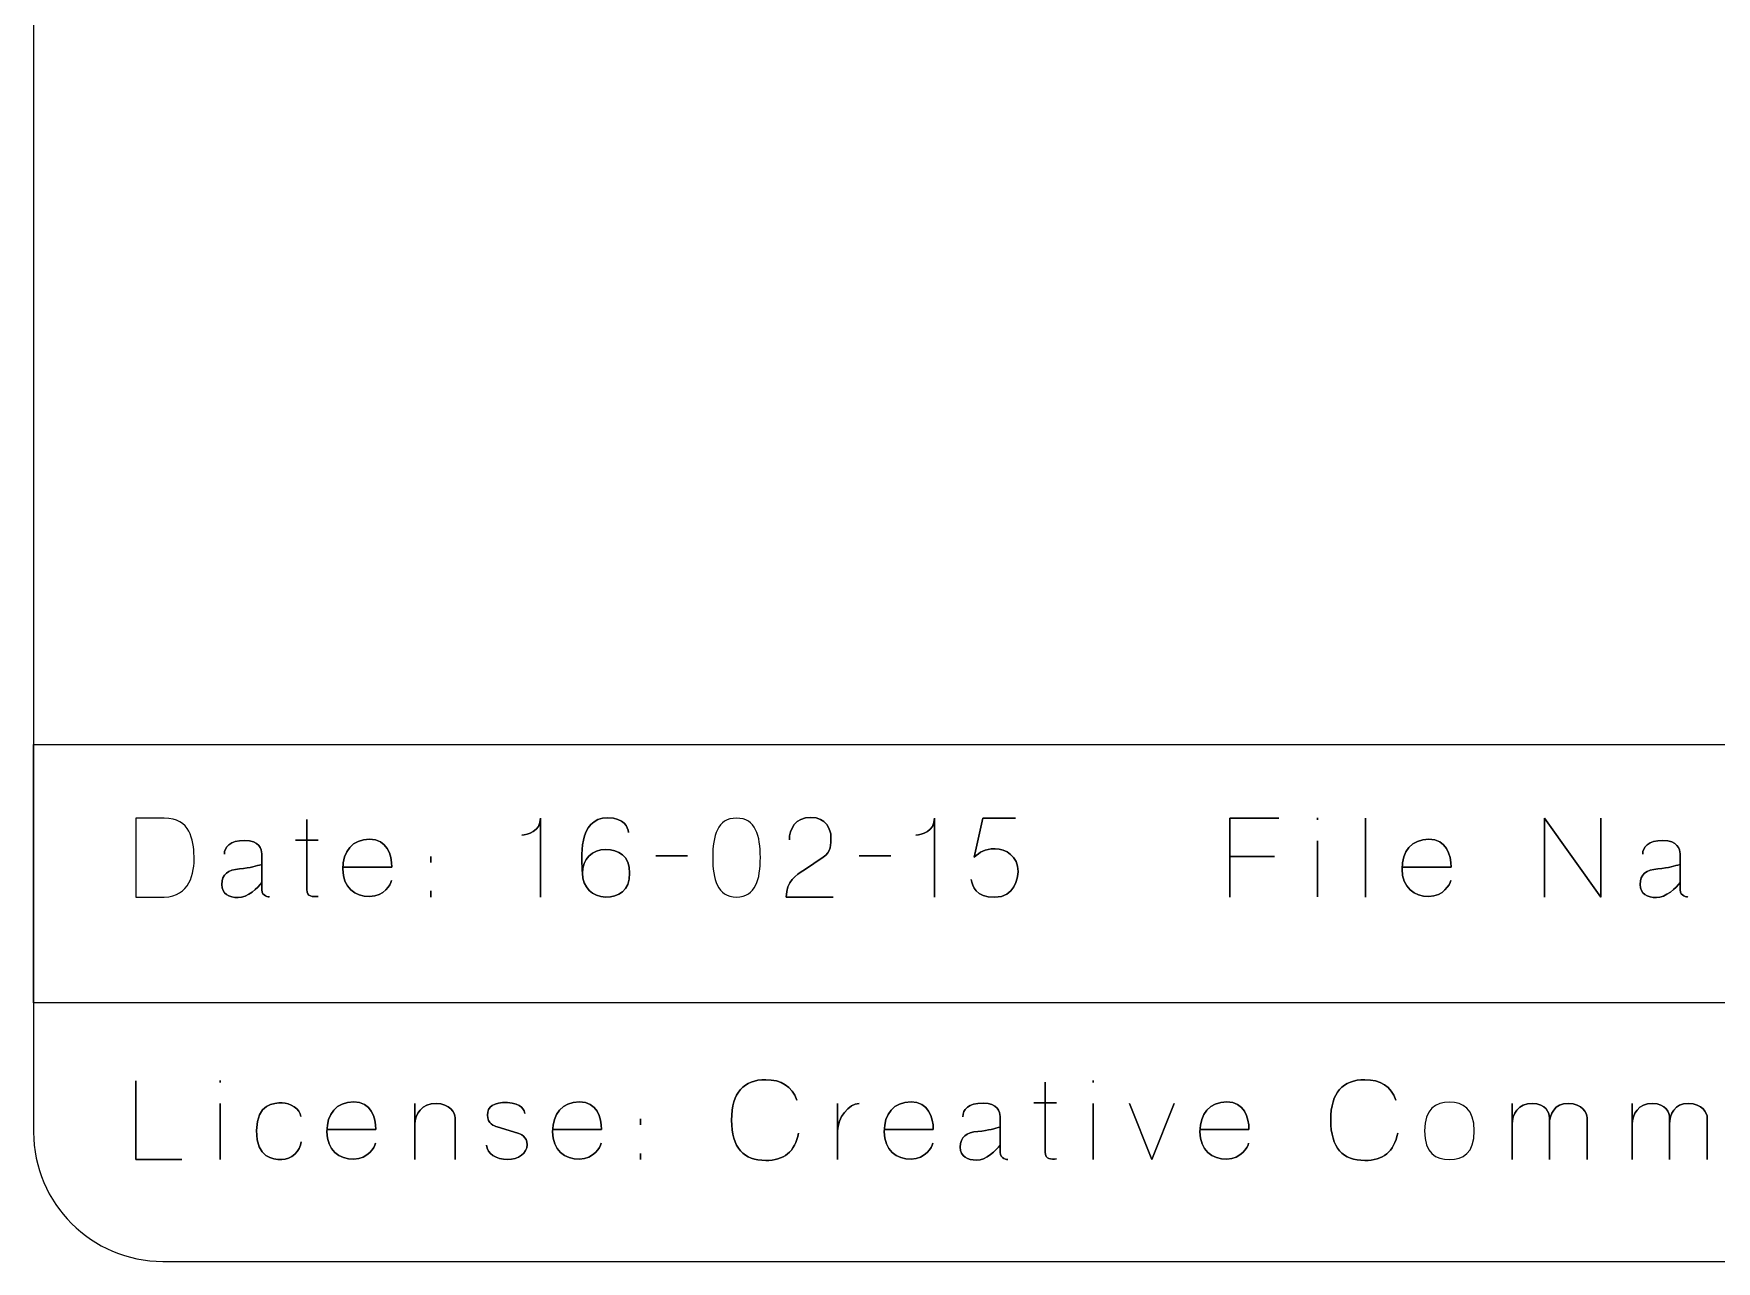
# Model space of a CAD drawing. Extents: x 15 to 785, y -585 to -15.
# Drawn here: x 15 to 210.3, y -585 to -442.5 of the extents above; entities that cross this region are included whole.
import ezdxf

# ---------------------------------------------------------------- set-up
doc = ezdxf.new("R2010")
doc.units = 0
doc.header["$MEASUREMENT"] = 0
doc.layers.add('LAYER_1', color=7, linetype='CONTINUOUS')

# ---------------------------------------------------------------- blocks, each defined once
blk = doc.blocks.new('BLOCK_2')
at = {"layer": 'LAYER_1', "color": 250}
blk.add_lwpolyline([(785, -555), (15, -555), (15, -525), (785, -525), (785, -555)], dxfattribs=at)
blk.add_open_spline([(785, -570), (785, -578.28), (778.28, -585), (770, -585), (770, -585), (30, -585), (30, -585), (21.72, -585), (15, -578.28), (15, -570), (15, -570), (15, -30), (15, -30), (15, -21.72), (21.72, -15), (30, -15), (30, -15), (770, -15), (770, -15), (778.28, -15), (785, -21.72), (785, -30), (785, -30), (785, -570), (785, -570)], degree=3, knots=[0, 0, 0, 0, 1, 1, 1, 2, 2, 2, 3, 3, 3, 4, 4, 4, 5, 5, 5, 6, 6, 6, 7, 7, 7, 8, 8, 8, 8], dxfattribs=at)
blk = doc.blocks.new('BLOCK_3')
at = {"layer": 'LAYER_1', "color": 30}
for points, knots in [([(26.86, -542.71), (26.86, -542.71), (26.86, -533.55), (26.86, -533.55), (26.86, -533.55), (30.16, -533.55), (30.16, -533.55), (33.19, -533.55), (33.55, -536.09), (33.63, -537.99), (33.71, -539.9), (33.06, -542.71), (30.16, -542.71), (30.16, -542.71), (26.86, -542.71), (26.86, -542.71)], [0, 0, 0, 0, 1, 1, 1, 2, 2, 2, 3, 3, 3, 4, 4, 4, 5, 5, 5, 5]), ([(26.86, -542.71), (26.86, -542.71), (26.86, -533.55), (26.86, -533.55), (26.86, -533.55), (30.16, -533.55), (30.16, -533.55), (33.19, -533.55), (33.55, -536.09), (33.63, -537.99), (33.71, -539.9), (33.06, -542.71), (30.16, -542.71), (30.16, -542.71), (26.86, -542.71), (26.86, -542.71)], [0, 0, 0, 0, 1, 1, 1, 2, 2, 2, 3, 3, 3, 4, 4, 4, 5, 5, 5, 5]), ([(48.01, -542.64), (47.38, -542.68), (46.71, -542.71), (46.71, -541.85), (46.71, -540.99), (46.71, -533.73), (46.71, -533.73), (46.71, -533.73), (46.71, -540.99), (46.71, -541.85), (46.71, -542.71), (47.38, -542.68), (48.01, -542.64)], [0, 0, 0, 0, 1, 1, 1, 2, 2, 2, 3, 3, 3, 4, 4, 4, 4]), ([(73.83, -542.71), (73.83, -542.71), (73.83, -533.55), (73.83, -533.55), (73.83, -535.11), (72.31, -535.48), (71.67, -535.53), (72.31, -535.48), (73.83, -535.11), (73.83, -533.55), (73.83, -533.55), (73.83, -542.71), (73.83, -542.71)], [0, 0, 0, 0, 1, 1, 1, 2, 2, 2, 3, 3, 3, 4, 4, 4, 4]), ([(78.69, -539.95), (78.69, -538.3), (79.85, -537.19), (81.38, -537.19), (82.92, -537.19), (84.18, -537.91), (84.18, -539.95), (84.18, -541.99), (82.92, -542.71), (81.38, -542.71), (79.85, -542.71), (78.74, -541.6), (78.69, -539.95), (78.64, -538.3), (78.09, -533.52), (81.65, -533.52), (83.58, -533.52), (83.96, -534.58), (84.04, -535.21), (83.96, -534.58), (83.58, -533.52), (81.65, -533.52), (78.09, -533.52), (78.64, -538.3), (78.69, -539.95), (78.74, -541.6), (79.85, -542.71), (81.38, -542.71), (82.92, -542.71), (84.18, -541.99), (84.18, -539.95), (84.18, -537.91), (82.92, -537.19), (81.38, -537.19), (79.85, -537.19), (78.69, -538.3), (78.69, -539.95)], [0, 0, 0, 0, 1, 1, 1, 2, 2, 2, 3, 3, 3, 4, 4, 4, 5, 5, 5, 6, 6, 6, 7, 7, 7, 8, 8, 8, 9, 9, 9, 10, 10, 10, 11, 11, 11, 12, 12, 12, 12]), ([(93.82, -538.13), (93.82, -535.62), (94.35, -533.56), (96.58, -533.56), (98.82, -533.56), (99.35, -535.62), (99.35, -538.13), (99.35, -540.66), (98.82, -542.71), (96.58, -542.71), (94.35, -542.71), (93.82, -540.66), (93.82, -538.13)], [0, 0, 0, 0, 1, 1, 1, 2, 2, 2, 3, 3, 3, 4, 4, 4, 4]), ([(93.82, -538.13), (93.82, -535.62), (94.35, -533.56), (96.58, -533.56), (98.82, -533.56), (99.35, -535.62), (99.35, -538.13), (99.35, -540.66), (98.82, -542.71), (96.58, -542.71), (94.35, -542.71), (93.82, -540.66), (93.82, -538.13)], [0, 0, 0, 0, 1, 1, 1, 2, 2, 2, 3, 3, 3, 4, 4, 4, 4]), ([(107.81, -542.71), (107.81, -542.71), (102.36, -542.71), (102.36, -542.71), (102.41, -540.85), (103.4, -540.25), (104.48, -539.54), (104.48, -539.54), (106.65, -538.1), (106.65, -538.1), (107.56, -537.47), (107.54, -536.58), (107.54, -535.73), (107.54, -534.87), (107.01, -533.47), (105.21, -533.47), (103.39, -533.47), (102.72, -534.82), (102.72, -536.09), (102.72, -534.82), (103.39, -533.47), (105.21, -533.47), (107.01, -533.47), (107.54, -534.87), (107.54, -535.73), (107.54, -536.58), (107.56, -537.47), (106.65, -538.1), (106.65, -538.1), (104.48, -539.54), (104.48, -539.54), (103.4, -540.25), (102.41, -540.85), (102.36, -542.71), (102.36, -542.71), (107.81, -542.71), (107.81, -542.71)], [0, 0, 0, 0, 1, 1, 1, 2, 2, 2, 3, 3, 3, 4, 4, 4, 5, 5, 5, 6, 6, 6, 7, 7, 7, 8, 8, 8, 9, 9, 9, 10, 10, 10, 11, 11, 11, 12, 12, 12, 12]), ([(119.57, -542.71), (119.57, -542.71), (119.57, -533.55), (119.57, -533.55), (119.57, -535.11), (118.06, -535.48), (117.41, -535.53), (118.06, -535.48), (119.57, -535.11), (119.57, -533.55), (119.57, -533.55), (119.57, -542.71), (119.57, -542.71)], [0, 0, 0, 0, 1, 1, 1, 2, 2, 2, 3, 3, 3, 4, 4, 4, 4]), ([(125.17, -533.55), (125.17, -533.55), (124.16, -538.1), (124.16, -538.1), (124.88, -537.49), (125.34, -537.12), (126.59, -537.12), (127.85, -537.12), (129.27, -537.97), (129.27, -539.75), (129.27, -540.52), (128.85, -542.74), (126.57, -542.74), (124.3, -542.74), (123.99, -541.44), (123.84, -540.69), (123.99, -541.44), (124.3, -542.74), (126.57, -542.74), (128.85, -542.74), (129.27, -540.52), (129.27, -539.75), (129.27, -537.97), (127.85, -537.12), (126.59, -537.12), (125.34, -537.12), (124.88, -537.49), (124.16, -538.1), (124.16, -538.1), (125.17, -533.55), (125.17, -533.55), (125.17, -533.55), (128.98, -533.55), (128.98, -533.55), (128.98, -533.55), (125.17, -533.55), (125.17, -533.55)], [0, 0, 0, 0, 1, 1, 1, 2, 2, 2, 3, 3, 3, 4, 4, 4, 5, 5, 5, 6, 6, 6, 7, 7, 7, 8, 8, 8, 9, 9, 9, 10, 10, 10, 11, 11, 11, 12, 12, 12, 12]), ([(153.86, -542.71), (153.86, -542.71), (153.86, -533.55), (153.86, -533.55), (153.86, -533.55), (159.54, -533.55), (159.54, -533.55), (159.54, -533.55), (153.86, -533.55), (153.86, -533.55), (153.86, -533.55), (153.86, -542.71), (153.86, -542.71)], [0, 0, 0, 0, 1, 1, 1, 2, 2, 2, 3, 3, 3, 4, 4, 4, 4]), ([(164.01, -533.77), (164.01, -533.77), (164.01, -533.54), (164.01, -533.54), (164.01, -533.54), (164.01, -533.77), (164.01, -533.77)], [0, 0, 0, 0, 1, 1, 1, 2, 2, 2, 2]), ([(169.61, -542.71), (169.61, -542.71), (169.61, -533.55), (169.61, -533.55), (169.61, -533.55), (169.61, -542.71), (169.61, -542.71)], [0, 0, 0, 0, 1, 1, 1, 2, 2, 2, 2]), ([(190.39, -542.71), (190.39, -542.71), (190.39, -533.55), (190.39, -533.55), (190.39, -533.55), (196.91, -542.71), (196.91, -542.71), (196.91, -542.71), (196.91, -533.55), (196.91, -533.55), (196.91, -533.55), (196.91, -542.71), (196.91, -542.71), (196.91, -542.71), (190.39, -533.55), (190.39, -533.55), (190.39, -533.55), (190.39, -542.71), (190.39, -542.71)], [0, 0, 0, 0, 1, 1, 1, 2, 2, 2, 3, 3, 3, 4, 4, 4, 5, 5, 5, 6, 6, 6, 6]), ([(41.47, -541.88), (41.47, -541.88), (41.47, -537.7), (41.47, -537.7), (41.47, -537.17), (41.2, -536.15), (39.49, -536.15), (37.77, -536.15), (37.14, -536.93), (37.14, -537.73), (37.14, -536.93), (37.77, -536.15), (39.49, -536.15), (41.2, -536.15), (41.47, -537.17), (41.47, -537.7), (41.47, -537.7), (41.47, -541.88), (41.47, -541.88), (41.47, -542.64), (42.37, -542.71), (42.37, -542.71), (42.37, -542.71), (41.47, -542.64), (41.47, -541.88)], [0, 0, 0, 0, 1, 1, 1, 2, 2, 2, 3, 3, 3, 4, 4, 4, 5, 5, 5, 6, 6, 6, 7, 7, 7, 8, 8, 8, 8]), ([(45.38, -536.13), (45.38, -536.13), (48.03, -536.13), (48.03, -536.13), (48.03, -536.13), (45.38, -536.13), (45.38, -536.13)], [0, 0, 0, 0, 1, 1, 1, 2, 2, 2, 2]), ([(50.9, -539.23), (50.9, -539.23), (56.58, -539.23), (56.58, -539.23), (56.58, -537.82), (56.02, -536.01), (54, -536.01), (51.99, -536.01), (50.89, -537.38), (50.89, -539.48), (50.89, -541.59), (52.31, -542.71), (54, -542.65), (55.7, -542.6), (56.44, -541.28), (56.53, -540.81), (56.44, -541.28), (55.7, -542.6), (54, -542.65), (52.31, -542.71), (50.89, -541.59), (50.89, -539.48), (50.89, -537.38), (51.99, -536.01), (54, -536.01), (56.02, -536.01), (56.58, -537.82), (56.58, -539.23), (56.58, -539.23), (50.9, -539.23), (50.9, -539.23)], [0, 0, 0, 0, 1, 1, 1, 2, 2, 2, 3, 3, 3, 4, 4, 4, 5, 5, 5, 6, 6, 6, 7, 7, 7, 8, 8, 8, 9, 9, 9, 10, 10, 10, 10]), ([(164.01, -542.69), (164.01, -542.69), (164.01, -536.18), (164.01, -536.18), (164.01, -536.18), (164.01, -542.72), (164.01, -542.69)], [0, 0, 0, 0, 1, 1, 1, 2, 2, 2, 2]), ([(173.85, -539.23), (173.85, -539.23), (179.53, -539.23), (179.53, -539.23), (179.53, -537.82), (178.97, -536.01), (176.95, -536.01), (174.94, -536.01), (173.84, -537.38), (173.84, -539.48), (173.84, -541.59), (175.26, -542.71), (176.95, -542.65), (178.65, -542.6), (179.39, -541.28), (179.48, -540.81), (179.39, -541.28), (178.65, -542.6), (176.95, -542.65), (175.26, -542.71), (173.84, -541.59), (173.84, -539.48), (173.84, -537.38), (174.94, -536.01), (176.95, -536.01), (178.97, -536.01), (179.53, -537.82), (179.53, -539.23), (179.53, -539.23), (173.85, -539.23), (173.85, -539.23)], [0, 0, 0, 0, 1, 1, 1, 2, 2, 2, 3, 3, 3, 4, 4, 4, 5, 5, 5, 6, 6, 6, 7, 7, 7, 8, 8, 8, 9, 9, 9, 10, 10, 10, 10]), ([(206.1, -541.88), (206.1, -541.88), (206.1, -537.7), (206.1, -537.7), (206.1, -537.17), (205.83, -536.15), (204.11, -536.15), (202.4, -536.15), (201.77, -536.93), (201.77, -537.73), (201.77, -536.93), (202.4, -536.15), (204.11, -536.15), (205.83, -536.15), (206.1, -537.17), (206.1, -537.7), (206.1, -537.7), (206.1, -541.88), (206.1, -541.88), (206.1, -542.64), (207, -542.71), (207, -542.71), (207, -542.71), (206.1, -542.64), (206.1, -541.88)], [0, 0, 0, 0, 1, 1, 1, 2, 2, 2, 3, 3, 3, 4, 4, 4, 5, 5, 5, 6, 6, 6, 7, 7, 7, 8, 8, 8, 8]), ([(38.74, -542.78), (37.68, -542.74), (36.84, -542.41), (36.84, -541.25), (36.84, -540.06), (37.56, -539.57), (38.9, -539.44), (40.23, -539.32), (40.83, -539.11), (41.47, -538.93), (40.83, -539.11), (40.23, -539.32), (38.9, -539.44), (37.56, -539.57), (36.84, -540.06), (36.84, -541.25), (36.84, -542.41), (37.68, -542.74), (38.74, -542.78), (39.78, -542.82), (41.09, -541.59), (41.47, -541.04), (41.09, -541.59), (39.78, -542.82), (38.74, -542.78)], [0, 0, 0, 0, 1, 1, 1, 2, 2, 2, 3, 3, 3, 4, 4, 4, 5, 5, 5, 6, 6, 6, 7, 7, 7, 8, 8, 8, 8]), ([(61.09, -538.69), (61.09, -538.69), (61.09, -537.99), (61.09, -537.99), (61.09, -537.99), (61.09, -538.69), (61.09, -538.69)], [0, 0, 0, 0, 1, 1, 1, 2, 2, 2, 2]), ([(87.21, -537.92), (87.21, -537.92), (90.91, -537.92), (90.91, -537.92), (90.91, -537.92), (87.21, -537.92), (87.21, -537.92)], [0, 0, 0, 0, 1, 1, 1, 2, 2, 2, 2]), ([(110.81, -537.92), (110.81, -537.92), (114.5, -537.92), (114.5, -537.92), (114.5, -537.92), (110.81, -537.92), (110.81, -537.92)], [0, 0, 0, 0, 1, 1, 1, 2, 2, 2, 2]), ([(159.02, -537.99), (159.02, -537.99), (153.86, -537.99), (153.86, -537.99), (153.86, -537.99), (159.02, -537.99), (159.02, -537.99)], [0, 0, 0, 0, 1, 1, 1, 2, 2, 2, 2]), ([(203.37, -542.78), (202.31, -542.74), (201.47, -542.41), (201.47, -541.25), (201.47, -540.06), (202.18, -539.57), (203.53, -539.44), (204.86, -539.32), (205.46, -539.11), (206.1, -538.93), (205.46, -539.11), (204.86, -539.32), (203.53, -539.44), (202.18, -539.57), (201.47, -540.06), (201.47, -541.25), (201.47, -542.41), (202.31, -542.74), (203.37, -542.78), (204.41, -542.82), (205.71, -541.59), (206.1, -541.04), (205.71, -541.59), (204.41, -542.82), (203.37, -542.78)], [0, 0, 0, 0, 1, 1, 1, 2, 2, 2, 3, 3, 3, 4, 4, 4, 5, 5, 5, 6, 6, 6, 7, 7, 7, 8, 8, 8, 8]), ([(61.09, -542.71), (61.09, -542.71), (61.09, -542.01), (61.09, -542.01), (61.09, -542.01), (61.09, -542.71), (61.09, -542.71)], [0, 0, 0, 0, 1, 1, 1, 2, 2, 2, 2]), ([(32.21, -573.19), (32.21, -573.19), (26.86, -573.19), (26.86, -573.19), (26.86, -573.19), (26.86, -564.03), (26.86, -564.03), (26.86, -564.03), (26.86, -573.19), (26.86, -573.19), (26.86, -573.19), (32.21, -573.19), (32.21, -573.19)], [0, 0, 0, 0, 1, 1, 1, 2, 2, 2, 3, 3, 3, 4, 4, 4, 4]), ([(36.65, -564.25), (36.65, -564.25), (36.65, -564.02), (36.65, -564.02), (36.65, -564.02), (36.65, -564.25), (36.65, -564.25)], [0, 0, 0, 0, 1, 1, 1, 2, 2, 2, 2]), ([(99.97, -573.29), (97.45, -573.29), (96.01, -571.85), (96.01, -568.6), (96.01, -565.36), (97.45, -563.92), (99.97, -563.92), (101.78, -563.92), (103.02, -564.66), (103.58, -566.29), (103.02, -564.66), (101.78, -563.92), (99.97, -563.92), (97.45, -563.92), (96.01, -565.36), (96.01, -568.6), (96.01, -571.85), (97.45, -573.29), (99.97, -573.29), (102.06, -573.29), (103.38, -572.3), (103.78, -570.11), (103.38, -572.3), (102.06, -573.29), (99.97, -573.29)], [0, 0, 0, 0, 1, 1, 1, 2, 2, 2, 3, 3, 3, 4, 4, 4, 5, 5, 5, 6, 6, 6, 7, 7, 7, 8, 8, 8, 8]), ([(133.72, -573.12), (133.1, -573.16), (132.42, -573.19), (132.42, -572.33), (132.42, -571.47), (132.42, -564.21), (132.42, -564.21), (132.42, -564.21), (132.42, -571.47), (132.42, -572.33), (132.42, -573.19), (133.1, -573.16), (133.72, -573.12)], [0, 0, 0, 0, 1, 1, 1, 2, 2, 2, 3, 3, 3, 4, 4, 4, 4]), ([(137.99, -564.25), (137.99, -564.25), (137.99, -564.02), (137.99, -564.02), (137.99, -564.02), (137.99, -564.25), (137.99, -564.25)], [0, 0, 0, 0, 1, 1, 1, 2, 2, 2, 2]), ([(173.33, -570.11), (172.92, -572.3), (171.6, -573.29), (169.52, -573.29), (166.99, -573.29), (165.56, -571.85), (165.56, -568.6), (165.56, -565.36), (166.99, -563.92), (169.52, -563.92), (171.32, -563.92), (172.57, -564.66), (173.13, -566.29), (172.57, -564.66), (171.32, -563.92), (169.52, -563.92), (166.99, -563.92), (165.56, -565.36), (165.56, -568.6), (165.56, -571.85), (166.99, -573.29), (169.52, -573.29), (171.6, -573.29), (172.92, -572.3), (173.33, -570.11)], [0, 0, 0, 0, 1, 1, 1, 2, 2, 2, 3, 3, 3, 4, 4, 4, 5, 5, 5, 6, 6, 6, 7, 7, 7, 8, 8, 8, 8]), ([(36.65, -573.17), (36.65, -573.17), (36.65, -566.66), (36.65, -566.66), (36.65, -566.66), (36.65, -573.2), (36.65, -573.17)], [0, 0, 0, 0, 1, 1, 1, 2, 2, 2, 2]), ([(46.05, -571.12), (46.01, -572.18), (44.87, -573.19), (43.79, -573.19), (42.72, -573.19), (40.88, -573.01), (40.88, -569.82), (40.88, -566.65), (42.94, -566.61), (43.84, -566.61), (44.74, -566.61), (45.94, -567.31), (46.01, -568.19), (45.94, -567.31), (44.74, -566.61), (43.84, -566.61), (42.94, -566.61), (40.88, -566.65), (40.88, -569.82), (40.88, -573.01), (42.72, -573.19), (43.79, -573.19), (44.87, -573.19), (46.01, -572.18), (46.05, -571.12)], [0, 0, 0, 0, 1, 1, 1, 2, 2, 2, 3, 3, 3, 4, 4, 4, 5, 5, 5, 6, 6, 6, 7, 7, 7, 8, 8, 8, 8]), ([(54.72, -569.71), (54.72, -568.3), (54.17, -566.49), (52.15, -566.49), (50.14, -566.49), (49.04, -567.86), (49.04, -569.96), (49.04, -572.07), (50.46, -573.19), (52.15, -573.14), (53.85, -573.08), (54.58, -571.76), (54.67, -571.29), (54.58, -571.76), (53.85, -573.08), (52.15, -573.14), (50.46, -573.19), (49.04, -572.07), (49.04, -569.96), (49.04, -567.86), (50.14, -566.49), (52.15, -566.49), (54.17, -566.49), (54.72, -568.3), (54.72, -569.71), (54.72, -569.71), (49.05, -569.71), (49.05, -569.71), (49.05, -569.71), (54.72, -569.71), (54.72, -569.71)], [0, 0, 0, 0, 1, 1, 1, 2, 2, 2, 3, 3, 3, 4, 4, 4, 5, 5, 5, 6, 6, 6, 7, 7, 7, 8, 8, 8, 9, 9, 9, 10, 10, 10, 10]), ([(63.91, -573.19), (63.91, -573.19), (63.91, -568.94), (63.91, -568.36), (63.91, -567.78), (63.32, -566.68), (61.71, -566.67), (60.08, -566.66), (59.23, -567.92), (59.23, -569.08), (59.23, -567.92), (60.08, -566.66), (61.71, -566.67), (63.32, -566.68), (63.91, -567.78), (63.91, -568.36), (63.91, -568.94), (63.91, -573.19), (63.91, -573.19)], [0, 0, 0, 0, 1, 1, 1, 2, 2, 2, 3, 3, 3, 4, 4, 4, 5, 5, 5, 6, 6, 6, 6]), ([(59.23, -573.19), (59.23, -573.19), (59.23, -566.67), (59.23, -566.67), (59.23, -566.67), (59.23, -573.19), (59.23, -573.19)], [0, 0, 0, 0, 1, 1, 1, 2, 2, 2, 2]), ([(72, -567.84), (72.02, -567.52), (71.6, -566.63), (70, -566.57), (68.4, -566.53), (67.67, -567.04), (67.67, -568.02), (67.67, -569.01), (68.49, -569.31), (68.8, -569.4), (68.8, -569.4), (71.2, -570.11), (71.2, -570.11), (71.51, -570.19), (72.28, -570.53), (72.28, -571.47), (72.28, -572.41), (71.27, -573.19), (70, -573.19), (68.73, -573.19), (67.58, -572.51), (67.58, -571.52), (67.58, -572.51), (68.73, -573.19), (70, -573.19), (71.27, -573.19), (72.28, -572.41), (72.28, -571.47), (72.28, -570.53), (71.51, -570.19), (71.2, -570.11), (71.2, -570.11), (68.8, -569.4), (68.8, -569.4), (68.49, -569.31), (67.67, -569.01), (67.67, -568.02), (67.67, -567.04), (68.4, -566.53), (70, -566.57), (71.6, -566.63), (72.02, -567.52), (72, -567.84)], [0, 0, 0, 0, 1, 1, 1, 2, 2, 2, 3, 3, 3, 4, 4, 4, 5, 5, 5, 6, 6, 6, 7, 7, 7, 8, 8, 8, 9, 9, 9, 10, 10, 10, 11, 11, 11, 12, 12, 12, 13, 13, 13, 14, 14, 14, 14]), ([(75.25, -569.71), (75.25, -569.71), (80.92, -569.71), (80.92, -569.71), (80.92, -568.3), (80.37, -566.49), (78.35, -566.49), (76.34, -566.49), (75.24, -567.86), (75.24, -569.96), (75.24, -572.07), (76.66, -573.19), (78.35, -573.14), (80.05, -573.08), (80.78, -571.76), (80.87, -571.29), (80.78, -571.76), (80.05, -573.08), (78.35, -573.14), (76.66, -573.19), (75.24, -572.07), (75.24, -569.96), (75.24, -567.86), (76.34, -566.49), (78.35, -566.49), (80.37, -566.49), (80.92, -568.3), (80.92, -569.71), (80.92, -569.71), (75.25, -569.71), (75.25, -569.71)], [0, 0, 0, 0, 1, 1, 1, 2, 2, 2, 3, 3, 3, 4, 4, 4, 5, 5, 5, 6, 6, 6, 7, 7, 7, 8, 8, 8, 9, 9, 9, 10, 10, 10, 10]), ([(110.81, -566.67), (109.63, -566.66), (108.28, -568.4), (108.32, -569.86), (108.28, -568.4), (109.63, -566.66), (110.81, -566.67)], [0, 0, 0, 0, 1, 1, 1, 2, 2, 2, 2]), ([(108.32, -566.67), (108.32, -566.67), (108.32, -573.19), (108.32, -573.19), (108.32, -573.19), (108.32, -566.67), (108.32, -566.67)], [0, 0, 0, 0, 1, 1, 1, 2, 2, 2, 2]), ([(119.42, -569.71), (119.42, -568.3), (118.86, -566.49), (116.84, -566.49), (114.83, -566.49), (113.73, -567.86), (113.73, -569.96), (113.73, -572.07), (115.15, -573.19), (116.84, -573.14), (118.54, -573.08), (119.28, -571.76), (119.37, -571.29), (119.28, -571.76), (118.54, -573.08), (116.84, -573.14), (115.15, -573.19), (113.73, -572.07), (113.73, -569.96), (113.73, -567.86), (114.83, -566.49), (116.84, -566.49), (118.86, -566.49), (119.42, -568.3), (119.42, -569.71), (119.42, -569.71), (113.74, -569.71), (113.74, -569.71), (113.74, -569.71), (119.42, -569.71), (119.42, -569.71)], [0, 0, 0, 0, 1, 1, 1, 2, 2, 2, 3, 3, 3, 4, 4, 4, 5, 5, 5, 6, 6, 6, 7, 7, 7, 8, 8, 8, 9, 9, 9, 10, 10, 10, 10]), ([(127.18, -572.36), (127.18, -572.36), (127.18, -568.18), (127.18, -568.18), (127.18, -567.65), (126.91, -566.63), (125.2, -566.63), (123.48, -566.63), (122.85, -567.41), (122.85, -568.21), (122.85, -567.41), (123.48, -566.63), (125.2, -566.63), (126.91, -566.63), (127.18, -567.65), (127.18, -568.18), (127.18, -568.18), (127.18, -572.36), (127.18, -572.36), (127.18, -573.12), (128.08, -573.19), (128.08, -573.19), (128.08, -573.19), (127.18, -573.12), (127.18, -572.36)], [0, 0, 0, 0, 1, 1, 1, 2, 2, 2, 3, 3, 3, 4, 4, 4, 5, 5, 5, 6, 6, 6, 7, 7, 7, 8, 8, 8, 8]), ([(131.09, -566.61), (131.09, -566.61), (133.74, -566.61), (133.74, -566.61), (133.74, -566.61), (131.09, -566.61), (131.09, -566.61)], [0, 0, 0, 0, 1, 1, 1, 2, 2, 2, 2]), ([(137.99, -573.17), (137.99, -573.17), (137.99, -566.66), (137.99, -566.66), (137.99, -566.66), (137.99, -573.2), (137.99, -573.17)], [0, 0, 0, 0, 1, 1, 1, 2, 2, 2, 2]), ([(147.4, -566.67), (147.4, -566.67), (144.79, -573.19), (144.79, -573.19), (144.79, -573.19), (142.21, -566.67), (142.21, -566.67), (142.21, -566.67), (144.79, -573.19), (144.79, -573.19), (144.79, -573.19), (147.4, -566.67), (147.4, -566.67)], [0, 0, 0, 0, 1, 1, 1, 2, 2, 2, 3, 3, 3, 4, 4, 4, 4]), ([(150.39, -569.71), (150.39, -569.71), (156.07, -569.71), (156.07, -569.71), (156.07, -568.3), (155.51, -566.49), (153.49, -566.49), (151.49, -566.49), (150.38, -567.86), (150.38, -569.96), (150.38, -572.07), (151.8, -573.19), (153.49, -573.14), (155.19, -573.08), (155.93, -571.76), (156.02, -571.29), (155.93, -571.76), (155.19, -573.08), (153.49, -573.14), (151.8, -573.19), (150.38, -572.07), (150.38, -569.96), (150.38, -567.86), (151.49, -566.49), (153.49, -566.49), (155.51, -566.49), (156.07, -568.3), (156.07, -569.71), (156.07, -569.71), (150.39, -569.71), (150.39, -569.71)], [0, 0, 0, 0, 1, 1, 1, 2, 2, 2, 3, 3, 3, 4, 4, 4, 5, 5, 5, 6, 6, 6, 7, 7, 7, 8, 8, 8, 9, 9, 9, 10, 10, 10, 10]), ([(176.45, -569.86), (176.45, -567.29), (177.76, -566.54), (179.34, -566.54), (180.92, -566.54), (182.22, -567.29), (182.22, -569.86), (182.22, -572.44), (180.92, -573.19), (179.34, -573.19), (177.76, -573.19), (176.45, -572.44), (176.45, -569.86)], [0, 0, 0, 0, 1, 1, 1, 2, 2, 2, 3, 3, 3, 4, 4, 4, 4]), ([(176.45, -569.86), (176.45, -567.29), (177.76, -566.54), (179.34, -566.54), (180.92, -566.54), (182.22, -567.29), (182.22, -569.86), (182.22, -572.44), (180.92, -573.19), (179.34, -573.19), (177.76, -573.19), (176.45, -572.44), (176.45, -569.86)], [0, 0, 0, 0, 1, 1, 1, 2, 2, 2, 3, 3, 3, 4, 4, 4, 4]), ([(190.94, -573.19), (190.94, -573.19), (190.94, -568.94), (190.94, -568.36), (190.94, -567.78), (190.56, -566.68), (188.95, -566.67), (187.34, -566.66), (186.61, -567.92), (186.61, -569.08), (186.61, -567.92), (187.34, -566.66), (188.95, -566.67), (190.56, -566.68), (190.94, -567.78), (190.94, -568.36), (190.94, -568.94), (190.94, -573.19), (190.94, -573.19)], [0, 0, 0, 0, 1, 1, 1, 2, 2, 2, 3, 3, 3, 4, 4, 4, 5, 5, 5, 6, 6, 6, 6]), ([(186.61, -573.19), (186.61, -573.19), (186.61, -566.67), (186.61, -566.67), (186.61, -566.67), (186.61, -573.19), (186.61, -573.19)], [0, 0, 0, 0, 1, 1, 1, 2, 2, 2, 2]), ([(195.31, -573.19), (195.31, -573.19), (195.31, -568.94), (195.31, -568.36), (195.31, -567.78), (194.75, -566.68), (193.14, -566.67), (191.53, -566.66), (190.94, -567.92), (190.94, -569.08), (190.94, -567.92), (191.53, -566.66), (193.14, -566.67), (194.75, -566.68), (195.31, -567.78), (195.31, -568.36), (195.31, -568.94), (195.31, -573.19), (195.31, -573.19)], [0, 0, 0, 0, 1, 1, 1, 2, 2, 2, 3, 3, 3, 4, 4, 4, 5, 5, 5, 6, 6, 6, 6]), ([(204.89, -573.19), (204.89, -573.19), (204.89, -568.94), (204.89, -568.36), (204.89, -567.78), (204.51, -566.68), (202.89, -566.67), (201.28, -566.66), (200.56, -567.92), (200.56, -569.08), (200.56, -567.92), (201.28, -566.66), (202.89, -566.67), (204.51, -566.68), (204.89, -567.78), (204.89, -568.36), (204.89, -568.94), (204.89, -573.19), (204.89, -573.19)], [0, 0, 0, 0, 1, 1, 1, 2, 2, 2, 3, 3, 3, 4, 4, 4, 5, 5, 5, 6, 6, 6, 6]), ([(200.56, -573.19), (200.56, -573.19), (200.56, -566.67), (200.56, -566.67), (200.56, -566.67), (200.56, -573.19), (200.56, -573.19)], [0, 0, 0, 0, 1, 1, 1, 2, 2, 2, 2]), ([(209.26, -573.19), (209.26, -573.19), (209.26, -568.94), (209.26, -568.36), (209.26, -567.78), (208.7, -566.68), (207.08, -566.67), (205.47, -566.66), (204.89, -567.92), (204.89, -569.08), (204.89, -567.92), (205.47, -566.66), (207.08, -566.67), (208.7, -566.68), (209.26, -567.78), (209.26, -568.36), (209.26, -568.94), (209.26, -573.19), (209.26, -573.19)], [0, 0, 0, 0, 1, 1, 1, 2, 2, 2, 3, 3, 3, 4, 4, 4, 5, 5, 5, 6, 6, 6, 6]), ([(85.43, -569.17), (85.43, -569.17), (85.43, -568.47), (85.43, -568.47), (85.43, -568.47), (85.43, -569.17), (85.43, -569.17)], [0, 0, 0, 0, 1, 1, 1, 2, 2, 2, 2]), ([(124.45, -573.26), (123.39, -573.22), (122.56, -572.89), (122.56, -571.73), (122.56, -570.54), (123.27, -570.05), (124.61, -569.92), (125.95, -569.8), (126.54, -569.59), (127.18, -569.41), (126.54, -569.59), (125.95, -569.8), (124.61, -569.92), (123.27, -570.05), (122.56, -570.54), (122.56, -571.73), (122.56, -572.89), (123.39, -573.22), (124.45, -573.26), (125.49, -573.3), (126.8, -572.07), (127.18, -571.52), (126.8, -572.07), (125.49, -573.3), (124.45, -573.26)], [0, 0, 0, 0, 1, 1, 1, 2, 2, 2, 3, 3, 3, 4, 4, 4, 5, 5, 5, 6, 6, 6, 7, 7, 7, 8, 8, 8, 8]), ([(85.43, -573.19), (85.43, -573.19), (85.43, -572.49), (85.43, -572.49), (85.43, -572.49), (85.43, -573.19), (85.43, -573.19)], [0, 0, 0, 0, 1, 1, 1, 2, 2, 2, 2])]:
    blk.add_open_spline(points, degree=3, knots=knots, dxfattribs=at)

msp = doc.modelspace()

# ---------------------------------------------------------------- block references
at = {"layer": 'LAYER_1'}
for name in ['BLOCK_2', 'BLOCK_3']:
    msp.add_blockref(name, (0, 0), dxfattribs=at)

doc.saveas('drawing.dxf')
